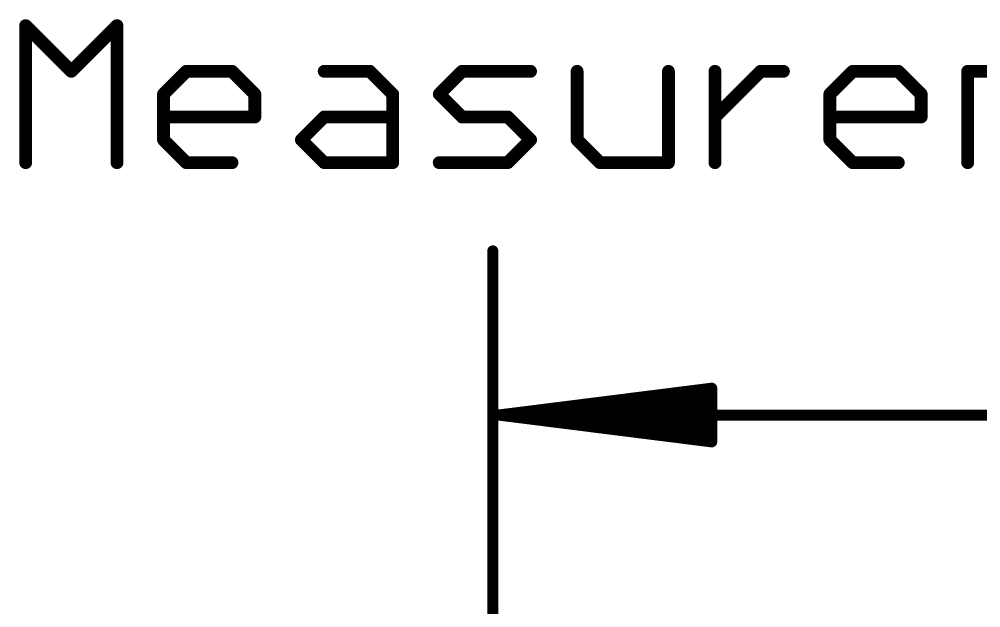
# Model space of a CAD drawing. Extents: x -37 to 70, y -12 to 15.
# Drawn here: x -5.62 to 5.79, y 7.87 to 14.86 of the extents above; entities that cross this region are included whole.
import ezdxf

# ---------------------------------------------------------------- set-up
doc = ezdxf.new("R2010")
doc.units = 0
doc.layers.add('47', color=253, linetype='CONTINUOUS')

msp = doc.modelspace()

# ---------------------------------------------------------------- linework, layer by layer
at = {"layer": '47'}
for points, const_width in [([(-5.5206, 14.8111, 1), (-5.5745, 14.7572)], 0.0762), ([(-5.5094, 14.7842, 1), (-5.5856, 14.7842)], 0.0762), ([(-4.4248, 14.7842, 1), (-4.501, 14.7842)], 0.0762), ([(-4.4359, 14.7572, 1), (-4.4898, 14.8111)], 0.0762), ([(-5.0322, 14.2688, 1), (-4.9783, 14.2149)], 0.0762), ([(-5.0322, 14.2149, 1), (-4.9783, 14.2688)], 0.0762), ([(-3.6392, 14.28, 1), (-3.6392, 14.2038)], 0.0762), ([(-3.6123, 14.2149, 1), (-3.6662, 14.2688)], 0.0762), ([(-3.0699, 14.2688, 1), (-3.1238, 14.2149)], 0.0762), ([(-3.0969, 14.2038, 1), (-3.0969, 14.28)], 0.0762), ([(-2.0021, 14.28, 1), (-2.0021, 14.2038)], 0.0762), ([(-1.4328, 14.2688, 1), (-1.4867, 14.2149)], 0.0762), ([(-1.4597, 14.2038, 1), (-1.4597, 14.28)], 0.0762), ([(-0.3649, 14.28, 1), (-0.3649, 14.2038)], 0.0762), ([(-0.338, 14.2149, 1), (-0.3919, 14.2688)], 0.0762), ([(0.4486, 14.2038, 1), (0.4486, 14.28)], 0.0762), ([(1.0392, 14.2419, 1), (0.963, 14.2419)], 0.0762), ([(2.1238, 14.2419, 1), (2.0476, 14.2419)], 0.0762), ([(2.6763, 14.2419, 1), (2.6001, 14.2419)], 0.0762), ([(3.1806, 14.28, 1), (3.1806, 14.2038)], 0.0762), ([(3.2075, 14.2149, 1), (3.1536, 14.2688)], 0.0762), ([(3.4517, 14.2038, 1), (3.4517, 14.28)], 0.0762), ([(4.2737, 14.28, 1), (4.2737, 14.2038)], 0.0762), ([(4.3006, 14.2149, 1), (4.2468, 14.2688)], 0.0762), ([(4.843, 14.2688, 1), (4.7891, 14.2149)], 0.0762), ([(4.816, 14.2038, 1), (4.816, 14.28)], 0.0762), ([(5.6778, 14.2419, 1), (5.6016, 14.2419)], 0.0762), ([(5.6397, 14.28, 1), (5.6397, 14.2038)], 0.0762), ([(-3.8723, 13.9707, 1), (-3.9485, 13.9707)], 0.0762), ([(-2.7876, 13.9707, 1), (-2.8638, 13.9707)], 0.0762), ([(-1.1505, 13.9707, 1), (-1.2267, 13.9707)], 0.0762), ([(-0.6091, 13.9976, 1), (-0.663, 13.9438)], 0.0762), ([(4.0406, 13.9707, 1), (3.9644, 13.9707)], 0.0762), ([(5.1253, 13.9707, 1), (5.0491, 13.9707)], 0.0762), ([(-3.9373, 13.9976, 1), (-3.8834, 13.9438)], 0.0762), ([(-2.8527, 13.9438, 1), (-2.7988, 13.9976)], 0.0762), ([(-1.2155, 13.9438, 1), (-1.1616, 13.9976)], 0.0762), ([(-0.663, 13.9976, 1), (-0.6091, 13.9438)], 0.0762), ([(3.9756, 13.9976, 1), (4.0295, 13.9438)], 0.0762), ([(5.0603, 13.9438, 1), (5.1141, 13.9976)], 0.0762), ([(-3.9104, 13.7376, 1), (-3.9104, 13.6614)], 0.0762), ([(-2.8638, 13.6995, 1), (-2.7876, 13.6995)], 0.0762), ([(-2.8257, 13.6614, 1), (-2.8257, 13.7376)], 0.0762), ([(-2.0021, 13.7376, 1), (-2.0021, 13.6614)], 0.0762), ([(-1.9751, 13.6726, 1), (-2.029, 13.7265)], 0.0762), ([(-1.1886, 13.6614, 1), (-1.1886, 13.7376)], 0.0762), ([(-0.3649, 13.7376, 1), (-0.3649, 13.6614)], 0.0762), ([(-0.3919, 13.6726, 1), (-0.338, 13.7265)], 0.0762), ([(0.2044, 13.7265, 1), (0.1505, 13.6726)], 0.0762), ([(0.1774, 13.6614, 1), (0.1774, 13.7376)], 0.0762), ([(2.6113, 13.7265, 1), (2.6652, 13.6726)], 0.0762), ([(4.0025, 13.7376, 1), (4.0025, 13.6614)], 0.0762), ([(5.0491, 13.6995, 1), (5.1253, 13.6995)], 0.0762), ([(5.0872, 13.6614, 1), (5.0872, 13.7376)], 0.0762), ([(-3.8834, 13.4553, 1), (-3.9373, 13.4014)], 0.0762), ([(-2.2463, 13.4553, 1), (-2.3002, 13.4014)], 0.0762), ([(-2.3002, 13.4553, 1), (-2.2463, 13.4014)], 0.0762), ([(0.4755, 13.4014, 1), (0.4216, 13.4553)], 0.0762), ([(0.4216, 13.4014, 1), (0.4755, 13.4553)], 0.0762), ([(1.028, 13.4553, 1), (0.9741, 13.4014)], 0.0762), ([(4.0295, 13.4553, 1), (3.9756, 13.4014)], 0.0762), ([(-3.9485, 13.4284, 1), (-3.8723, 13.4284)], 0.0762), ([(0.963, 13.4284, 1), (1.0392, 13.4284)], 0.0762), ([(3.9644, 13.4284, 1), (4.0406, 13.4284)], 0.0762), ([(-5.5856, 13.1572, 1), (-5.5094, 13.1572)], 0.0762), ([(-4.501, 13.1572, 1), (-4.4248, 13.1572)], 0.0762), ([(-3.6392, 13.1953, 1), (-3.6392, 13.1191)], 0.0762), ([(-3.6662, 13.1303, 1), (-3.6123, 13.1841)], 0.0762), ([(-3.0969, 13.1191, 1), (-3.0969, 13.1953)], 0.0762), ([(-2.0021, 13.1953, 1), (-2.0021, 13.1191)], 0.0762), ([(-2.029, 13.1303, 1), (-1.9751, 13.1841)], 0.0762), ([(-1.2267, 13.1572, 1), (-1.1505, 13.1572)], 0.0762), ([(-1.1886, 13.1191, 1), (-1.1886, 13.1953)], 0.0762), ([(-0.6361, 13.1953, 1), (-0.6361, 13.1191)], 0.0762), ([(0.1505, 13.1841, 1), (0.2044, 13.1303)], 0.0762), ([(0.1774, 13.1191, 1), (0.1774, 13.1953)], 0.0762), ([(1.2722, 13.1953, 1), (1.2722, 13.1191)], 0.0762), ([(1.2453, 13.1303, 1), (1.2992, 13.1841)], 0.0762), ([(2.0476, 13.1572, 1), (2.1238, 13.1572)], 0.0762), ([(2.0857, 13.1191, 1), (2.0857, 13.1953)], 0.0762), ([(2.6001, 13.1572, 1), (2.6763, 13.1572)], 0.0762), ([(4.2737, 13.1953, 1), (4.2737, 13.1191)], 0.0762), ([(4.2468, 13.1303, 1), (4.3006, 13.1841)], 0.0762), ([(4.816, 13.1191, 1), (4.816, 13.1953)], 0.0762), ([(5.6016, 13.1572, 1), (5.6778, 13.1572)], 0.0762), ([(0.0325, 12.11, 1), (-0.0325, 12.11)], 0.065), ([(2.6325, 10.4792, 1), (2.5675, 10.4792)], 0.065), ([(2.6041, 10.447, 1), (2.5959, 10.5115)], 0.065), ([(2.6033, 10.3877, 1), (2.5967, 10.4523)], 0.065), ([(2.6017, 10.2575, 1), (2.5983, 10.3225)], 0.065), ([(0.065, 10.1925, 1), (0.065, 10.1275)], 0.065), ([(0.0691, 10.1922, 1), (0.0609, 10.1278)], 0.065), ([(0.0633, 10.1925, 1), (0.0667, 10.1275)], 0.065), ([(0.0667, 10.1925, 1), (0.0633, 10.1275)], 0.065), ([(0.0683, 10.1923, 1), (0.0617, 10.1277)], 0.065), ([(0.0617, 10.1923, 1), (0.0683, 10.1277)], 0.065), ([(0.0609, 10.1922, 1), (0.0691, 10.1278)], 0.065), ([(2.5983, 9.9975, 1), (2.6017, 10.0625)], 0.065), ([(2.5967, 9.8677, 1), (2.6033, 9.9323)], 0.065), ([(2.5675, 9.8408, 1), (2.6325, 9.8408)], 0.065), ([(2.5959, 9.8085, 1), (2.6041, 9.873)], 0.065)]:
    msp.add_lwpolyline(points, format="xyb", dxfattribs=dict(at, const_width=const_width))
for points, const_width in [([(-5.5475, 13.1572), (-5.5475, 14.7842)], 0.1524), ([(-5.5475, 14.7842), (-5.0052, 14.2419)], 0.1524), ([(-5.0052, 14.2419), (-4.4629, 14.7842)], 0.1524), ([(-4.4629, 14.7842), (-4.4629, 13.1572)], 0.1524), ([(-3.9104, 13.9707), (-3.6392, 14.2419)], 0.1524), ([(-3.6392, 14.2419), (-3.0969, 14.2419)], 0.1524), ([(-3.0969, 14.2419), (-2.8257, 13.9707)], 0.1524), ([(-2.0021, 14.2419), (-1.4597, 14.2419)], 0.1524), ([(-1.4597, 14.2419), (-1.1886, 13.9707)], 0.1524), ([(-0.6361, 13.9707), (-0.3649, 14.2419)], 0.1524), ([(-0.3649, 14.2419), (0.4486, 14.2419)], 0.1524), ([(1.0011, 14.2419), (1.0011, 13.4284)], 0.1524), ([(2.0857, 13.1572), (2.0857, 14.2419)], 0.1524), ([(2.6382, 13.1572), (2.6382, 14.2419)], 0.1524), ([(2.6382, 13.6995), (3.1806, 14.2419)], 0.1524), ([(3.1806, 14.2419), (3.4517, 14.2419)], 0.1524), ([(4.0025, 13.9707), (4.2737, 14.2419)], 0.1524), ([(4.2737, 14.2419), (4.816, 14.2419)], 0.1524), ([(4.816, 14.2419), (5.0872, 13.9707)], 0.1524), ([(5.6397, 13.1572), (5.6397, 14.2419)], 0.1524), ([(5.6397, 14.2419), (5.9109, 14.2419)], 0.1524), ([(-3.9104, 13.4284), (-3.9104, 13.9707)], 0.1524), ([(-2.8257, 13.9707), (-2.8257, 13.6995)], 0.1524), ([(-1.1886, 13.9707), (-1.1886, 13.1572)], 0.1524), ([(-0.3649, 13.6995), (-0.6361, 13.9707)], 0.1524), ([(4.0025, 13.4284), (4.0025, 13.9707)], 0.1524), ([(5.0872, 13.9707), (5.0872, 13.6995)], 0.1524), ([(-2.8257, 13.6995), (-3.9104, 13.6995)], 0.1524), ([(-2.2732, 13.4284), (-2.0021, 13.6995)], 0.1524), ([(-2.0021, 13.6995), (-1.1886, 13.6995)], 0.1524), ([(0.1774, 13.6995), (-0.3649, 13.6995)], 0.1524), ([(0.4486, 13.4284), (0.1774, 13.6995)], 0.1524), ([(5.0872, 13.6995), (4.0025, 13.6995)], 0.1524), ([(-3.6392, 13.1572), (-3.9104, 13.4284)], 0.1524), ([(-2.0021, 13.1572), (-2.2732, 13.4284)], 0.1524), ([(0.1774, 13.1572), (0.4486, 13.4284)], 0.1524), ([(1.0011, 13.4284), (1.2722, 13.1572)], 0.1524), ([(4.2737, 13.1572), (4.0025, 13.4284)], 0.1524), ([(-3.0969, 13.1572), (-3.6392, 13.1572)], 0.1524), ([(-1.1886, 13.1572), (-2.0021, 13.1572)], 0.1524), ([(-0.6361, 13.1572), (0.1774, 13.1572)], 0.1524), ([(1.2722, 13.1572), (2.0857, 13.1572)], 0.1524), ([(4.816, 13.1572), (4.2737, 13.1572)], 0.1524), ([(0, 7.62), (0, 12.11)], 0.13), ([(0.065, 10.16), (2.6, 10.4792)], 0.13), ([(2.6, 10.4792), (2.6, 9.8408)], 0.13), ([(0.065, 10.16), (2.6, 10.42)], 0.13), ([(0.065, 10.16), (2.6, 10.29)], 0.13), ([(0.065, 10.16), (22.795, 10.16)], 0.13), ([(2.6, 9.8408), (0.065, 10.16)], 0.13), ([(2.6, 10.03), (0.065, 10.16)], 0.13), ([(2.6, 9.9), (0.065, 10.16)], 0.13)]:
    msp.add_lwpolyline(points, dxfattribs=dict(at, const_width=const_width))

doc.saveas('drawing.dxf')
